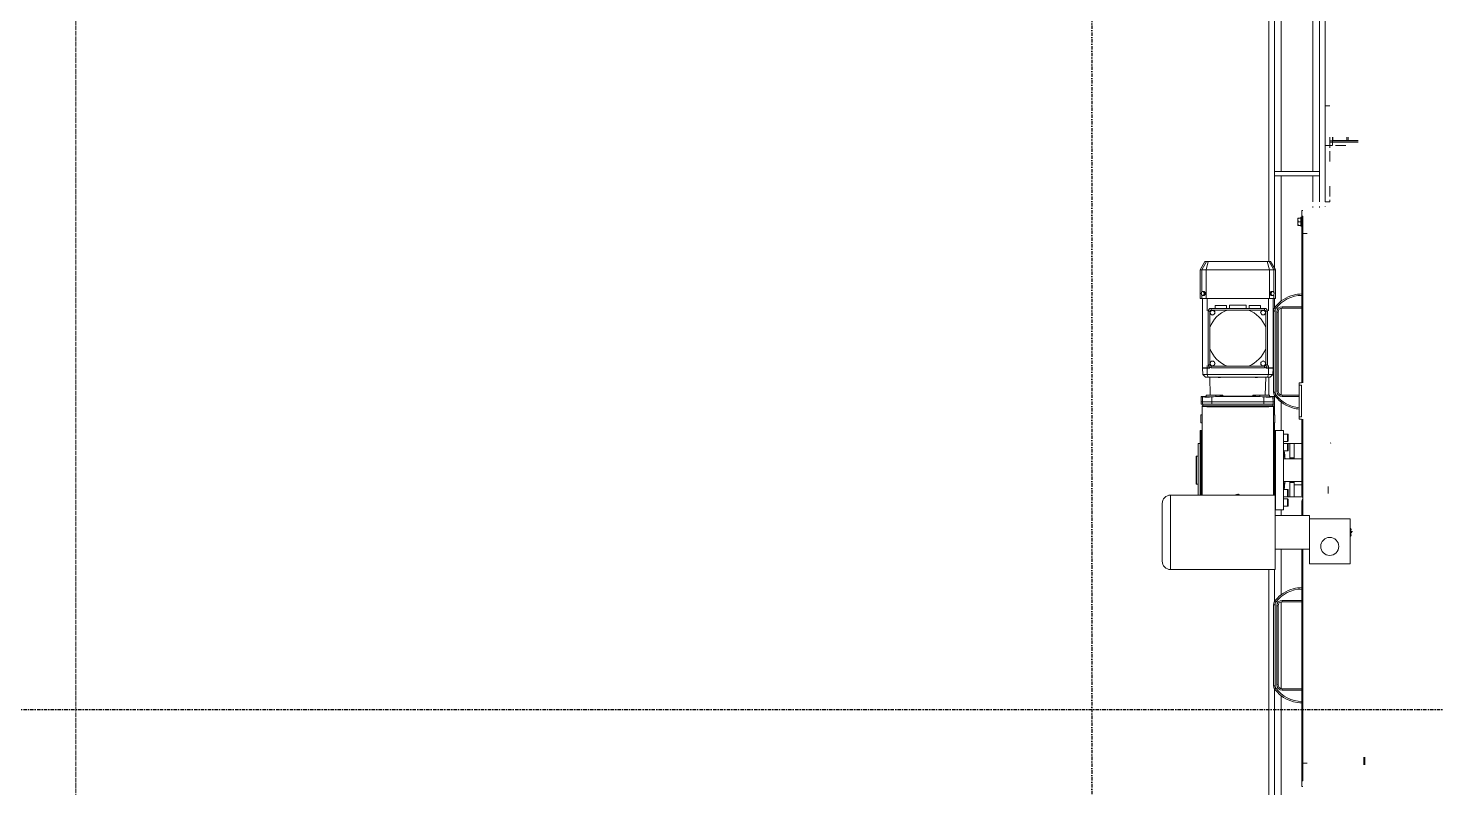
# Model space of a CAD drawing. Header units: millimetres. Extents: x 2179 to 48742, y 3478 to 161002.
# Drawn here: x 20185 to 22679, y 131659 to 133005 of the extents above; entities that cross this region are included whole.
import ezdxf

# ---------------------------------------------------------------- set-up
doc = ezdxf.new("R2010")
doc.units = ezdxf.units.MM
doc.linetypes.add('1_Čerchovaná 6_0mm', pattern=[12, 6, -3, 0, -3])
doc.linetypes.add('IMPORT-DASHED _2_', pattern=[9.652, 8.128, -1.524])
doc.layers.add('0-1', color=7, linetype='Continuous', lineweight=9)
for name, color, linetype, lineweight, true_color in [('2966-1_navrh dispozice stroju-HK_02_dwg-1', 7, 'Continuous', 9, 0x919191), ('man_ plochy-1', 7, 'IMPORT-DASHED _2_', 9, 0x919191), ('S-GRID-1', 9, '1_Čerchovaná 6_0mm', 25, 0x808080)]:
    doc.layers.add(name, color=color, linetype=linetype, lineweight=lineweight, true_color=true_color)

# ---------------------------------------------------------------- blocks, each defined once
blk = doc.blocks.new('2966-1_navrh dispozice stroju-HK_02_dwg_SE3006-903388-1NP _ stroje')
at = {"layer": '0-1'}
for p, q in [((5247.5, -1577.7), (5251.5, -1577.7)), ((5257.3, -1577.7), (5275.7, -1577.7)), ((5319.3, -1577.7), (5337.7, -1577.7)), ((5343.5, -1577.7), (5347.5, -1577.7))]:
    blk.add_line(p, q, dxfattribs=at)
blk = doc.blocks.new('2966-1_navrh dispozice stroju-HK_02_dwg_SE3007-903389-1NP _ stroje')
at = {"layer": '0-1'}
blk.add_line((5355.5, -1585.7), (5356.1, -1585.7), dxfattribs=at)
blk = doc.blocks.new('2966-1_navrh dispozice stroju-HK_02_dwg_SE3005-903390-1NP _ stroje')
at = {"layer": '0-1'}
for p, q in [((5232.5, -1577.7), (5239.5, -1577.7)), ((5247.5, -1577.7), (5247.5, -1585.7))]:
    blk.add_line(p, q, dxfattribs=at)
at = {"layer": '0-1', "flags": 128}
blk.add_lwpolyline([(5177.5, -1577.7), (5177.5, -1585.7), (5247.5, -1585.7), (5347.5, -1585.7), (5347.5, -1577.7)], dxfattribs=at)
for name in ['2966-1_navrh dispozice stroju-HK_02_dwg_SE3006-903388-1NP _ stroje', '2966-1_navrh dispozice stroju-HK_02_dwg_SE3007-903389-1NP _ stroje']:
    blk.add_blockref(name, (0, 0))
blk = doc.blocks.new('2966-1_navrh dispozice stroju-HK_02_dwg_SE2963-903422-1NP _ stroje')
at = {"layer": '0-1', "flags": 128}
blk.add_lwpolyline([(5293.5, -1675.7), (5301.5, -1675.7), (5301.5, -1595.7), (5293.5, -1595.7)], close=True, dxfattribs=at)
blk = doc.blocks.new('2966-1_navrh dispozice stroju-HK_02_dwg_SE2955-903425-1NP _ stroje')
at = {"layer": '0-1'}
blk.add_line((5177.5, -1585.7), (4902, -1585.7), dxfattribs=at)
blk = doc.blocks.new('2966-1_navrh dispozice stroju-HK_02_dwg_SE2956-903426-1NP _ stroje')
at = {"layer": '0-1'}
for p, q in [((5347.5, -1595.7), (4897.5, -1595.7)), ((5357.5, -1595.7), (5355.5, -1595.7))]:
    blk.add_line(p, q, dxfattribs=at)
blk = doc.blocks.new('2966-1_navrh dispozice stroju-HK_02_dwg_SE2957-903427-1NP _ stroje')
at = {"layer": '0-1'}
for p, q in [((5293.5, -1607.7), (4897.5, -1607.7)), ((5347.5, -1607.7), (5301.5, -1607.7)), ((5357.5, -1607.7), (5355.5, -1607.7))]:
    blk.add_line(p, q, dxfattribs=at)
blk = doc.blocks.new('2966-1_navrh dispozice stroju-HK_02_dwg_SE2958-903428-1NP _ stroje')
at = {"layer": '0-1'}
for p, q in [((5293.5, -1663.7), (4335.5, -1663.7)), ((5523, -1663.7), (5301.5, -1663.7)), ((5689.3, -1663.7), (5535.7, -1663.7)), ((5752.5, -1663.7), (5702.1, -1663.7)), ((5902.5, -1663.7), (5892.6, -1663.7)), ((6043, -1663.7), (5962.5, -1663.7)), ((6209.3, -1663.7), (6055.7, -1663.7)), ((6443.5, -1663.7), (6222.1, -1663.7))]:
    blk.add_line(p, q, dxfattribs=at)
blk = doc.blocks.new('2966-1_navrh dispozice stroju-HK_02_dwg_SE2959-903429-1NP _ stroje')
at = {"layer": '0-1'}
for p, q in [((5464.7, -1675.7), (4201.5, -1675.7)), ((5535.4, -1675.7), (5518.6, -1675.7)), ((5701.5, -1675.7), (5689.6, -1675.7)), ((5724.5, -1675.7), (5705.5, -1675.7)), ((5752.5, -1675.7), (5738.5, -1675.7)), ((6055.4, -1675.7), (5998.5, -1675.7)), ((7611.5, -1675.7), (6209.6, -1675.7))]:
    blk.add_line(p, q, dxfattribs=at)
blk = doc.blocks.new('2966-1_navrh dispozice stroju-HK_02_dwg_SE2960-903430-1NP _ stroje')
at = {"layer": '0-1'}
for p, q in [((5453, -1685.7), (4201.5, -1685.7)), ((5689.5, -1685.7), (5657.7, -1685.7)), ((7611.5, -1685.7), (5998.5, -1685.7))]:
    blk.add_line(p, q, dxfattribs=at)
blk = doc.blocks.new('2966-1_navrh dispozice stroju-HK_02_dwg_SE2954-903431-1NP _ stroje')
for name in ['2966-1_navrh dispozice stroju-HK_02_dwg_SE2955-903425-1NP _ stroje', '2966-1_navrh dispozice stroju-HK_02_dwg_SE2956-903426-1NP _ stroje', '2966-1_navrh dispozice stroju-HK_02_dwg_SE2957-903427-1NP _ stroje', '2966-1_navrh dispozice stroju-HK_02_dwg_SE2958-903428-1NP _ stroje', '2966-1_navrh dispozice stroju-HK_02_dwg_SE2959-903429-1NP _ stroje', '2966-1_navrh dispozice stroju-HK_02_dwg_SE2960-903430-1NP _ stroje']:
    blk.add_blockref(name, (0, 0))
blk = doc.blocks.new('2966-1_navrh dispozice stroju-HK_02_dwg_SE1629-904000-1NP _ stroje')
at = {"layer": '0-1'}
blk.add_line((5247.5, -1567.9), (5247.5, -1549.5), dxfattribs=at)
at = {"layer": '0-1', "flags": 128}
for points in [[(5247.5, -1572.7), (5241.5, -1572.7), (5241.5, -1527.7)], [(5247.5, -1573.7), (5247.5, -1577.7), (5241.5, -1577.7), (5241.5, -1572.7)]]:
    blk.add_lwpolyline(points, dxfattribs=at)
blk = doc.blocks.new('2966-1_navrh dispozice stroju-HK_02_dwg_SE1350-904072-1NP _ stroje')
at = {"layer": '0-1'}
for p, q in [((5532.9, -1673.9), (5532.9, -1673.9)), ((5536.2, -1673.3), (5534.7, -1675.3)), ((5688.8, -1673.3), (5690.3, -1675.3)), ((5692.1, -1673.9), (5692.1, -1673.8))]:
    blk.add_line(p, q, dxfattribs=at)
at = {"layer": '0-1', "flags": 128}
for points in [[(5535.5, -1627.2), (5535.5, -1662.2), (5533, -1662.2), (5533, -1627.2)], [(5692, -1631.7), (5692, -1662.2), (5689.5, -1662.2), (5689.5, -1631.7)]]:
    blk.add_lwpolyline(points, dxfattribs=at)
for points in [[(5542.5, -1671.7), (5542.5, -1669.2), (5682.5, -1669.2), (5682.5, -1671.7)], [(5684.3, -1677.2), (5540.7, -1677.2), (5540.7, -1674.7), (5684.3, -1674.7)]]:
    blk.add_lwpolyline(points, close=True, dxfattribs=at)
at = {"layer": '0-1'}
for centre, radius, start, end in [((5570.2, -1627.2), 59.7, 180, 194.6752), ((5570.2, -1627.2), 59.7, 194.6752, 231.3307), ((5570.2, -1627.2), 57.2, 180, 233.5385), ((5654.8, -1627.2), 57.2, 306.4615, 355.4906), ((5654.8, -1627.2), 59.7, 308.7367, 345.3248), ((5654.8, -1627.2), 59.7, 345.3248, 355.6797), ((5542.5, -1662.2), 9.5, 180, 270), ((5542.5, -1662.2), 7, 180, 270), ((5682.5, -1662.2), 9.5, 270, 0), ((5682.5, -1662.2), 7, 270, 360), ((5570.2, -1627.2), 59.7, 231.3649, 233.5385), ((5540.7, -1667.2), 10, 233.5385, 270), ((5540.7, -1667.2), 7.5, 233.5385, 270), ((5684.3, -1667.2), 7.5, 270, 306.4615), ((5684.3, -1667.2), 10, 270, 306.4615), ((5654.8, -1627.2), 59.7, 306.4615, 308.6351)]:
    blk.add_arc(centre, radius, start, end, dxfattribs=at)
blk = doc.blocks.new('2966-1_navrh dispozice stroju-HK_02_dwg_SE1349-904073-1NP _ stroje')
at = {"layer": '0-1'}
for p, q in [((5667.9, -1627.2), (5372.5, -1627.2)), ((5867.6, -1627.2), (5731.9, -1627.2))]:
    blk.add_line(p, q, dxfattribs=at)
blk = doc.blocks.new('2966-1_navrh dispozice stroju-HK_02_dwg_SE1348-904074-1NP _ stroje')
at = {"layer": '0-1', "flags": 128}
blk.add_lwpolyline([(5403.5, -1625.7), (5372.5, -1625.7), (5372.5, -1627.2), (5362.5, -1627.2), (5362.5, -1625.7)], dxfattribs=at)
at = {"layer": '0-1'}
blk.add_arc((5867.6, -1622.4), 4.86, 270, 316.2623, dxfattribs=at)
blk.add_blockref('2966-1_navrh dispozice stroju-HK_02_dwg_SE1349-904073-1NP _ stroje', (0, 0))
blk = doc.blocks.new('2966-1_navrh dispozice stroju-HK_02_dwg_SE1321-904079-1NP _ stroje')
at = {"layer": '0-1', "flags": 128}
blk.add_lwpolyline([(5774.3, -1576.7), (5774.4, -1576.7), (5774.2, -1575.8)], dxfattribs=at)
blk = doc.blocks.new('2966-1_navrh dispozice stroju-HK_02_dwg_SE1320-904080-1NP _ stroje')
at = {"layer": '0-1', "flags": 128}
blk.add_lwpolyline([(5774.3, -1576.7), (5774.4, -1576.7), (5774.2, -1575.8)], dxfattribs=at)
blk = doc.blocks.new('2966-1_navrh dispozice stroju-HK_02_dwg_SE1319-904081-1NP _ stroje')
at = {"layer": '0-1'}
for p, q in [((5927.5, -1539), (5927.5, -1540.7)), ((5937.5, -1540.7), (5937.5, -1539)), ((5962.5, -1674.7), (5962.5, -1613.7)), ((5881.5, -1874.7), (5983.5, -1874.7))]:
    blk.add_line(p, q, dxfattribs=at)
at = {"layer": '0-1', "flags": 128}
for points in [[(5908.5, -1541.7), (5988.5, -1541.7), (5988.5, -1613.7), (5908.5, -1613.7)], [(5998.5, -1674.7), (5866.5, -1674.7), (5866.5, -1859.7), (5998.5, -1859.7)]]:
    blk.add_lwpolyline(points, close=True, dxfattribs=at)
for points in [[(5925.5, -1541.7), (5925.5, -1540.7), (5939.5, -1540.7), (5939.5, -1541.7)], [(5908.5, -1613.7), (5902.5, -1613.7), (5902.5, -1674.7)]]:
    blk.add_lwpolyline(points, dxfattribs=at)
at = {"layer": '0-1'}
blk.add_circle((5957.5, -1577.7), 16, dxfattribs=at)
for centre, radius, start, end in [((5932.5, -1537.7), 1.5, 180, 302.4101), ((5881.5, -1859.7), 15, 180, 270), ((5983.5, -1859.7), 15, 270, 0)]:
    blk.add_arc(centre, radius, start, end, dxfattribs=at)
blk = doc.blocks.new('2966-1_navrh dispozice stroju-HK_02_dwg_SE1318-904082-1NP _ stroje')
at = {"layer": '0-1'}
blk.add_line((5848.5, -1640.7), (5848.5, -1627.2), dxfattribs=at)
blk = doc.blocks.new('2966-1_navrh dispozice stroju-HK_02_dwg_SE1316-904083-1NP _ stroje')
at = {"layer": '0-1'}
for p, q in [((5800.5, -1648.7), (5802.5, -1648.7)), ((5842.5, -1648.7), (5844.5, -1648.7))]:
    blk.add_line(p, q, dxfattribs=at)
blk = doc.blocks.new('2966-1_navrh dispozice stroju-HK_02_dwg_SE1317-904084-1NP _ stroje')
at = {"layer": '0-1'}
for p, q in [((5800.5, -1640.7), (5802.5, -1640.7)), ((5842.5, -1640.7), (5844.5, -1640.7))]:
    blk.add_line(p, q, dxfattribs=at)
blk = doc.blocks.new('2966-1_navrh dispozice stroju-HK_02_dwg_SE1315-904085-1NP _ stroje')
at = {"layer": '0-1', "flags": 128}
for points in [[(5775.5, -1640.7), (5800.5, -1640.7), (5800.5, -1648.7), (5775.5, -1648.7)], [(5844.5, -1648.7), (5844.5, -1640.7), (5869.5, -1640.7), (5869.5, -1648.7)]]:
    blk.add_lwpolyline(points, close=True, dxfattribs=at)
for name in ['2966-1_navrh dispozice stroju-HK_02_dwg_SE1317-904084-1NP _ stroje', '2966-1_navrh dispozice stroju-HK_02_dwg_SE1316-904083-1NP _ stroje']:
    blk.add_blockref(name, (0, 0))
blk = doc.blocks.new('2966-1_navrh dispozice stroju-HK_02_dwg_SE1313-904086-1NP _ stroje')
at = {"layer": '0-1'}
for p, q in [((5775.5, -1627.2), (5775.5, -1640.7)), ((5775.5, -1648.7), (5775.5, -1652.1))]:
    blk.add_line(p, q, dxfattribs=at)
blk = doc.blocks.new('2966-1_navrh dispozice stroju-HK_02_dwg_SE1314-904087-1NP _ stroje')
at = {"layer": '0-1'}
for p, q in [((5869.5, -1626.9), (5869.5, -1640.7)), ((5869.5, -1648.7), (5869.5, -1652.1))]:
    blk.add_line(p, q, dxfattribs=at)
blk = doc.blocks.new('2966-1_navrh dispozice stroju-HK_02_dwg_SE1312-904088-1NP _ stroje')
for name in ['2966-1_navrh dispozice stroju-HK_02_dwg_SE1313-904086-1NP _ stroje', '2966-1_navrh dispozice stroju-HK_02_dwg_SE1314-904087-1NP _ stroje']:
    blk.add_blockref(name, (0, 0))
blk = doc.blocks.new('2966-1_navrh dispozice stroju-HK_02_dwg_SE1311-904089-1NP _ stroje')
at = {"layer": '0-1'}
for p, q in [((5376, -1628.8), (5376, -1629.2)), ((5389, -1629.2), (5389, -1628.8))]:
    blk.add_line(p, q, dxfattribs=at)
at = {"layer": '0-1', "flags": 128}
for points in [[(5376, -1633.6), (5376, -1629.2), (5379.3, -1629.2), (5382.5, -1629.2), (5385.8, -1629.2), (5389, -1629.2), (5389, -1633.6), (5389, -1634.1), (5385.8, -1634.1), (5382.5, -1633.6), (5382.5, -1629.2)], [(5379.3, -1634.1), (5376, -1633.6), (5376, -1634.1), (5379.3, -1634.1), (5385.8, -1634.1)]]:
    blk.add_lwpolyline(points, dxfattribs=at)
at = {"layer": '0-1'}
for centre in [(5379.1, -1624.1), (5385.6, -1624.1)]:
    blk.add_arc(centre, 10, 270.6528, 289.6034, dxfattribs=at)
blk = doc.blocks.new('2966-1_navrh dispozice stroju-HK_02_dwg_SE1310-904090-1NP _ stroje')
at = {"layer": '0-1'}
for p, q in [((6052.8, -1673.8), (6052.9, -1673.9)), ((6056.2, -1673.3), (6054.7, -1675.3)), ((6208.8, -1673.3), (6210.3, -1675.3)), ((6212.1, -1673.9), (6212.1, -1673.9))]:
    blk.add_line(p, q, dxfattribs=at)
at = {"layer": '0-1', "flags": 128}
for points in [[(6055.5, -1627.2), (6055.5, -1662.2), (6053, -1662.2), (6053, -1627.2)], [(6212, -1627.2), (6212, -1662.2), (6209.5, -1662.2), (6209.5, -1627.2)]]:
    blk.add_lwpolyline(points, dxfattribs=at)
for points in [[(6062.5, -1669.2), (6202.5, -1669.2), (6202.5, -1671.7), (6062.5, -1671.7)], [(6204.3, -1677.2), (6060.7, -1677.2), (6060.7, -1674.7), (6204.3, -1674.7)]]:
    blk.add_lwpolyline(points, close=True, dxfattribs=at)
at = {"layer": '0-1'}
for centre, radius, start, end in [((6090.2, -1627.2), 59.7, 180, 194.6752), ((6090.2, -1627.2), 59.7, 194.7144, 231.2511), ((6090.2, -1627.2), 57.2, 180, 233.5385), ((6174.8, -1627.2), 57.2, 306.4615, 0), ((6174.8, -1627.2), 59.7, 308.652, 345.3248), ((6174.8, -1627.2), 59.7, 345.3248, 0), ((6062.5, -1662.2), 9.5, 180, 270), ((6062.5, -1662.2), 7, 180, 270), ((6202.5, -1662.2), 9.5, 270, 0), ((6202.5, -1662.2), 7, 270, 0), ((6090.2, -1627.2), 59.7, 231.3649, 233.5385), ((6060.7, -1667.2), 10, 233.5385, 270), ((6060.7, -1667.2), 7.5, 233.5385, 270), ((6204.3, -1667.2), 7.5, 270, 306.4615), ((6204.3, -1667.2), 10, 270, 306.4615), ((6174.8, -1627.2), 59.7, 306.4615, 308.6351)]:
    blk.add_arc(centre, radius, start, end, dxfattribs=at)
blk = doc.blocks.new('2966-1_navrh dispozice stroju-HK_02_dwg_SE1309-904091-1NP _ stroje')
at = {"layer": '0-1'}
for p, q in [((5902.5, -1627.2), (5882.5, -1627.2)), ((6372.5, -1627.2), (5962.5, -1627.2))]:
    blk.add_line(p, q, dxfattribs=at)
blk = doc.blocks.new('2966-1_navrh dispozice stroju-HK_02_dwg_SE1308-904092-1NP _ stroje')
at = {"layer": '0-1'}
blk.add_line((5877.4, -1627.2), (5880.5, -1627.2), dxfattribs=at)
at = {"layer": '0-1', "flags": 128}
for points in [[(5882.5, -1625.7), (5882.5, -1627.2), (5880.5, -1627.2), (5880.5, -1625.7)], [(6382.5, -1625.7), (6382.5, -1627.2), (6372.5, -1627.2), (6372.5, -1625.7), (6341.5, -1625.7)]]:
    blk.add_lwpolyline(points, dxfattribs=at)
at = {"layer": '0-1'}
blk.add_arc((5877.4, -1622.4), 4.86, 223.7377, 270, dxfattribs=at)
blk.add_blockref('2966-1_navrh dispozice stroju-HK_02_dwg_SE1309-904091-1NP _ stroje', (0, 0))
blk = doc.blocks.new('2966-1_navrh dispozice stroju-HK_02_dwg_SE1278-904106-1NP _ stroje')
at = {"layer": '0-1'}
for p, q in [((5802.5, -1627.2), (5802.5, -1659.7)), ((5842.5, -1659.7), (5842.5, -1627.2))]:
    blk.add_line(p, q, dxfattribs=at)
blk = doc.blocks.new('2966-1_navrh dispozice stroju-HK_02_dwg_SE1276-904107-1NP _ stroje')
at = {"layer": '0-1'}
for p, q in [((6330.5, -37.7), (6344.5, -37.7)), ((6330.8, -39.7), (6344.2, -39.7)), ((6330.5, -1517.7), (6344.5, -1517.7)), ((6330.8, -1515.7), (6344.2, -1515.7))]:
    blk.add_line(p, q, dxfattribs=at)
blk = doc.blocks.new('2966-1_navrh dispozice stroju-HK_02_dwg_SE1272-904111-1NP _ stroje')
at = {"layer": '0-1'}
blk.add_line((5759.3, -1651.7), (5770.7, -1651.7), dxfattribs=at)
at = {"layer": '0-1', "flags": 128}
blk.add_lwpolyline([(5758.5, -1659.7), (5758.5, -1652.5), (5771.5, -1652.5), (5771.5, -1659.7)], dxfattribs=at)
at = {"layer": '0-1'}
for centre, start, end in [((5759.3, -1652.5), 90, 180), ((5770.7, -1652.5), 0, 90)]:
    blk.add_arc(centre, 0.8, start, end, dxfattribs=at)
blk = doc.blocks.new('2966-1_navrh dispozice stroju-HK_02_dwg_SE1271-904112-1NP _ stroje')
at = {"layer": '0-1'}
blk.add_line((5874.3, -1651.7), (5885.7, -1651.7), dxfattribs=at)
at = {"layer": '0-1', "flags": 128}
blk.add_lwpolyline([(5873.5, -1659.7), (5873.5, -1652.5), (5886.5, -1652.5), (5886.5, -1659.7)], dxfattribs=at)
at = {"layer": '0-1'}
for centre, start, end in [((5874.3, -1652.5), 90, 180), ((5885.7, -1652.5), 0, 90)]:
    blk.add_arc(centre, 0.8, start, end, dxfattribs=at)
blk = doc.blocks.new('2966-1_navrh dispozice stroju-HK_02_dwg_SE1270-904113-1NP _ stroje')
at = {"layer": '0-1'}
for p, q in [((5705.5, -1802.7), (5705.5, -1678.7)), ((5892.5, -1674.7), (5892.5, -1673.7)), ((5701.5, -1787), (5701.5, -1803.2))]:
    blk.add_line(p, q, dxfattribs=at)
at = {"layer": '0-1', "flags": 128}
for points in [[(5705.5, -1678.3), (5705.5, -1675.7), (5701.5, -1675.7), (5701.5, -1678.3)], [(5701.5, -1694.5), (5701.5, -1678.3), (5705.5, -1678.3), (5705.5, -1678.7), (5708.5, -1678.7), (5708.5, -1802.7), (5708.5, -1803.7), (5710, -1803.7), (5866.1, -1803.7)], [(5705.5, -1787), (5701.5, -1787), (5701.5, -1694.5), (5705.5, -1694.5)], [(5708.5, -1678.7), (5708.5, -1677.7), (5710, -1677.7), (5866.2, -1677.7)], [(5724.5, -1677.7), (5724.5, -1675.2), (5738.5, -1675.2), (5738.5, -1677.7)], [(5779.2, -1673.7), (5779.2, -1675.7), (5752.5, -1675.7), (5752.5, -1673.7)], [(5779.2, -1675.7), (5865.8, -1675.7), (5865.8, -1673.7)], [(5708.5, -1802.7), (5705.5, -1802.7), (5705.5, -1803.2), (5705.5, -1805.7), (5701.5, -1805.7), (5701.5, -1803.2), (5705.5, -1803.2)], [(5724.5, -1803.7), (5724.5, -1806.2), (5738.5, -1806.2), (5738.5, -1803.7)], [(5779.2, -1805.7), (5779.2, -1807.7), (5752.5, -1807.7), (5752.5, -1805.7), (5779.2, -1805.7), (5865.8, -1805.7), (5865.8, -1807.7), (5779.2, -1807.7)], [(5775, -1807.7), (5775, -1810.7), (5866.5, -1810.7)]]:
    blk.add_lwpolyline(points, dxfattribs=at)
at = {"layer": '0-1'}
for centre, radius, start, end in [((2368.6, -1740.7), 3342, 358.9199, 1.0801), ((5749.5, -1675.7), 3, 318.1897, 360), ((5872.5, -1740.7), 7.5, 162.6228, 180), ((5872.5, -1740.7), 7.5, 180, 214.7608), ((5872.5, -1740.7), 7, 148.9973, 211.0027), ((5749.5, -1805.7), 3, 360, 41.8103)]:
    blk.add_arc(centre, radius, start, end, dxfattribs=at)
blk.add_open_spline([(5779.2, -1805.7), (5779.2, -1805.4), (5779.2, -1804.7), (5779, -1804), (5778.9, -1803.6)], degree=3, knots=[0, 0, 0, 0, 0.500021, 1, 1, 1, 1], dxfattribs=at)
blk = doc.blocks.new('2966-1_navrh dispozice stroju-HK_02_dwg_SE1269-904114-1NP _ stroje')
at = {"layer": '0-1'}
blk.add_line((5857.5, -1651.7), (5868.9, -1651.7), dxfattribs=at)
at = {"layer": '0-1', "flags": 128}
blk.add_lwpolyline([(5856.7, -1659.7), (5856.7, -1652.5), (5869.7, -1652.5), (5869.7, -1659.7)], dxfattribs=at)
at = {"layer": '0-1'}
for centre, start, end in [((5857.5, -1652.5), 90, 180), ((5868.9, -1652.5), 0, 90)]:
    blk.add_arc(centre, 0.8, start, end, dxfattribs=at)
blk = doc.blocks.new('2966-1_navrh dispozice stroju-HK_02_dwg_SE1268-904115-1NP _ stroje')
at = {"layer": '0-1'}
blk.add_line((5776.1, -1651.7), (5787.5, -1651.7), dxfattribs=at)
at = {"layer": '0-1', "flags": 128}
blk.add_lwpolyline([(5775.3, -1659.7), (5775.3, -1652.5), (5788.3, -1652.5), (5788.3, -1659.7)], dxfattribs=at)
at = {"layer": '0-1'}
for centre, start, end in [((5776.1, -1652.5), 90, 180), ((5787.5, -1652.5), 360, 90)]:
    blk.add_arc(centre, 0.8, start, end, dxfattribs=at)
blk = doc.blocks.new('2966-1_navrh dispozice stroju-HK_02_dwg_SE1265-904116-1NP _ stroje')
at = {"layer": '0-1'}
for p, q in [((5641.9, -1795.2), (5641.9, -1796.1)), ((5641.9, -1802.4), (5641.9, -1803.2))]:
    blk.add_line(p, q, dxfattribs=at)
blk = doc.blocks.new('2966-1_navrh dispozice stroju-HK_02_dwg_SE1266-904117-1NP _ stroje')
at = {"layer": '0-1'}
for p, q in [((5641.9, -1686.3), (5641.9, -1687.5)), ((5641.9, -1794), (5641.9, -1795.2))]:
    blk.add_line(p, q, dxfattribs=at)
blk = doc.blocks.new('2966-1_navrh dispozice stroju-HK_02_dwg_SE1267-904118-1NP _ stroje')
at = {"layer": '0-1'}
for p, q in [((5641.9, -1678.3), (5641.9, -1679.1)), ((5641.9, -1685.4), (5641.9, -1686.3))]:
    blk.add_line(p, q, dxfattribs=at)
blk = doc.blocks.new('2966-1_navrh dispozice stroju-HK_02_dwg_SE1264-904119-1NP _ stroje')
at = {"layer": '0-1'}
for p, q in [((5641.9, -1678.3), (5653, -1678.8)), ((5641.9, -1686.3), (5653, -1686.5)), ((5658.2, -1705.7), (5657.7, -1686)), ((5689.5, -1692), (5657.8, -1691.2)), ((5701.5, -1675.8), (5692.2, -1676)), ((5657.7, -1795.5), (5657.6, -1793.2)), ((5657.8, -1790.3), (5689.5, -1789.5)), ((5653, -1802.7), (5641.9, -1803.2)), ((5701.5, -1803.2), (5692.8, -1803))]:
    blk.add_line(p, q, dxfattribs=at)
at = {"layer": '0-1', "flags": 128}
for points in [[(5657.6, -1688.2), (5657.7, -1686), (5657.6, -1683.5), (5653, -1678.8), (5653.2, -1686.3)], [(5653, -1795), (5653, -1686.5), (5653.2, -1686.3), (5657.6, -1688.2), (5657.6, -1793.2), (5653.2, -1795.2)], [(5692.3, -1701.9), (5689.5, -1701.9), (5689.5, -1684.8), (5692.6, -1684.7)], [(5701.5, -1678.3), (5692.8, -1678.5), (5692.2, -1676), (5691.7, -1684.7)], [(5701.5, -1694.5), (5692.8, -1694.5), (5692.1, -1740.7), (5692.8, -1787), (5701.5, -1787)], [(5689.5, -1779.6), (5689.5, -1767.4), (5691.4, -1767.3), (5691.4, -1714.2), (5689.5, -1714.1), (5689.5, -1701.9)], [(5641.9, -1795.2), (5653, -1795), (5653.2, -1795.2), (5653, -1802.7)], [(5653, -1802.7), (5657.6, -1798), (5657.7, -1795.5), (5658.2, -1775.8)], [(5692.6, -1796.8), (5689.5, -1796.7), (5689.5, -1779.6), (5692.3, -1779.6)], [(5691.7, -1796.8), (5692.2, -1805.4), (5701.5, -1805.7)]]:
    blk.add_lwpolyline(points, dxfattribs=at)
at = {"layer": '0-1'}
for centre, radius, start, end in [((5534.5, -1690.1), 158.2, 355.7123, 1.9477), ((5515, -1686.2), 178, 357.3275, 2.4763), ((5542.2, -1791.3), 150.5, 357.8922, 4.4478), ((5521.1, -1795.3), 171.9, 357.432, 2.7643), ((5626.8, -1787.8), 67.7, 344.8582, 347.052)]:
    blk.add_arc(centre, radius, start, end, dxfattribs=at)
for points, degree, knots in [([(5658.2, -1705.7), (5657.9, -1717.4), (5657.7, -1740.7), (5657.9, -1764.1), (5658.2, -1775.8)], 3, [0, 0, 0, 0, 0.5, 1, 1, 1, 1]), ([(5692.3, -1701.9), (5692.1, -1704.2), (5691.8, -1708), (5691.5, -1711.9), (5691.4, -1714.2)], 2, [0, 0, 0, 0.375, 0.625, 1, 1, 1]), ([(5691.4, -1767.3), (5691.5, -1769.6), (5691.8, -1773.4), (5692.1, -1777.3), (5692.3, -1779.6)], 2, [0, 0, 0, 0.375, 0.625, 1, 1, 1])]:
    blk.add_open_spline(points, degree=degree, knots=knots, dxfattribs=at)
for name in ['2966-1_navrh dispozice stroju-HK_02_dwg_SE1267-904118-1NP _ stroje', '2966-1_navrh dispozice stroju-HK_02_dwg_SE1266-904117-1NP _ stroje', '2966-1_navrh dispozice stroju-HK_02_dwg_SE1265-904116-1NP _ stroje']:
    blk.add_blockref(name, (0, 0))
blk = doc.blocks.new('2966-1_navrh dispozice stroju-HK_02_dwg_SE1262-904120-1NP _ stroje')
at = {"layer": '0-1'}
for p, q in [((5641.9, -1691.2), (5641.9, -1687.5)), ((5641.9, -1794), (5641.9, -1790.2))]:
    blk.add_line(p, q, dxfattribs=at)
blk = doc.blocks.new('2966-1_navrh dispozice stroju-HK_02_dwg_SE1263-904121-1NP _ stroje')
at = {"layer": '0-1'}
for p, q in [((5641.5, -1687.5), (5641.5, -1691.1)), ((5641.5, -1790.4), (5641.5, -1794))]:
    blk.add_line(p, q, dxfattribs=at)
blk = doc.blocks.new('2966-1_navrh dispozice stroju-HK_02_dwg_SE1261-904122-1NP _ stroje')
at = {"layer": '0-1', "flags": 128}
for points in [[(5641.9, -1679.1), (5641.9, -1678.2), (5641.5, -1678.2), (5641.5, -1679.1)], [(5641.9, -1685.4), (5641.9, -1679.1), (5641.5, -1679.1), (5641.5, -1685.4)], [(5641.9, -1796.1), (5641.9, -1794), (5641.5, -1794), (5641.5, -1796.1)], [(5641.9, -1802.4), (5641.9, -1796.1), (5641.5, -1796.1), (5641.5, -1802.4)]]:
    blk.add_lwpolyline(points, dxfattribs=at)
for points in [[(5641.5, -1687.5), (5641.9, -1687.5), (5641.9, -1685.4), (5641.5, -1685.4)], [(5641.9, -1803.2), (5641.9, -1802.4), (5641.5, -1802.4), (5641.5, -1803.2)]]:
    blk.add_lwpolyline(points, close=True, dxfattribs=at)
for name in ['2966-1_navrh dispozice stroju-HK_02_dwg_SE1263-904121-1NP _ stroje', '2966-1_navrh dispozice stroju-HK_02_dwg_SE1262-904120-1NP _ stroje']:
    blk.add_blockref(name, (0, 0))
blk = doc.blocks.new('2966-1_navrh dispozice stroju-HK_02_dwg_SE1258-904123-1NP _ stroje')
at = {"layer": '0-1'}
for p, q in [((5540.1, -1686.2), (5518.6, -1686.2)), ((5641.5, -1686.2), (5636.9, -1686.2))]:
    blk.add_line(p, q, dxfattribs=at)
blk = doc.blocks.new('2966-1_navrh dispozice stroju-HK_02_dwg_SE1259-904124-1NP _ stroje')
at = {"layer": '0-1'}
for p, q in [((5540.1, -1795.2), (5518.6, -1795.2)), ((5641.5, -1795.2), (5636.9, -1795.2))]:
    blk.add_line(p, q, dxfattribs=at)
blk = doc.blocks.new('2966-1_navrh dispozice stroju-HK_02_dwg_SE1260-904125-1NP _ stroje')
at = {"layer": '0-1'}
for p, q in [((5641.5, -1686.2), (5641.5, -1691.1)), ((5641.5, -1790.4), (5641.5, -1795.2))]:
    blk.add_line(p, q, dxfattribs=at)
blk = doc.blocks.new('2966-1_navrh dispozice stroju-HK_02_dwg_SE1257-904126-1NP _ stroje')
at = {"layer": '0-1', "flags": 128}
for points in [[(5641.5, -1686.2), (5641.5, -1678.2), (5518.6, -1678.2)], [(5641.5, -1795.2), (5641.5, -1803.2), (5518.6, -1803.2)]]:
    blk.add_lwpolyline(points, dxfattribs=at)
for name in ['2966-1_navrh dispozice stroju-HK_02_dwg_SE1258-904123-1NP _ stroje', '2966-1_navrh dispozice stroju-HK_02_dwg_SE1260-904125-1NP _ stroje', '2966-1_navrh dispozice stroju-HK_02_dwg_SE1259-904124-1NP _ stroje']:
    blk.add_blockref(name, (0, 0))
blk = doc.blocks.new('2966-1_navrh dispozice stroju-HK_02_dwg_SE1256-904127-1NP _ stroje')
at = {"layer": '0-1'}
for p, q in [((5536, -1788.2), (5536, -1693.2)), ((5541, -1688.2), (5636, -1688.2)), ((5641, -1693.2), (5641, -1788.2)), ((5636, -1793.2), (5541, -1793.2))]:
    blk.add_line(p, q, dxfattribs=at)
at = {"layer": '0-1', "flags": 128}
for points in [[(5536, -1720.7), (5530.6, -1720.7), (5530.6, -1700.7), (5536, -1700.7)], [(5536, -1755.7), (5530.1, -1755.7), (5530.1, -1725.7), (5536, -1725.7)], [(5536, -1780.7), (5530.6, -1780.7), (5530.6, -1760.7), (5536, -1760.7)]]:
    blk.add_lwpolyline(points, dxfattribs=at)
at = {"layer": '0-1'}
for centre, start, end in [((5541, -1693.2), 89.9984, 180.0016), ((5636, -1693.2), 359.9984, 90.0016), ((5541, -1788.2), 179.9984, 270.0016), ((5636, -1788.2), 269.9984, 0.0016)]:
    blk.add_arc(centre, 5, start, end, dxfattribs=at)
blk = doc.blocks.new('2966-1_navrh dispozice stroju-HK_02_dwg_SE1252-904128-1NP _ stroje')
at = {"layer": '0-1'}
for p, q in [((5638.1, -1693.2), (5638.1, -1695.6)), ((5638.1, -1695.9), (5638.1, -1721.9))]:
    blk.add_line(p, q, dxfattribs=at)
blk = doc.blocks.new('2966-1_navrh dispozice stroju-HK_02_dwg_SE1253-904129-1NP _ stroje')
at = {"layer": '0-1'}
for p, q in [((5633.4, -1790.3), (5607.3, -1790.3)), ((5636, -1790.3), (5633.6, -1790.3))]:
    blk.add_line(p, q, dxfattribs=at)
blk = doc.blocks.new('2966-1_navrh dispozice stroju-HK_02_dwg_SE1254-904130-1NP _ stroje')
at = {"layer": '0-1'}
for p, q in [((5539, -1785.6), (5539, -1759.6)), ((5539, -1788.2), (5539, -1785.9))]:
    blk.add_line(p, q, dxfattribs=at)
blk = doc.blocks.new('2966-1_navrh dispozice stroju-HK_02_dwg_SE1255-904131-1NP _ stroje')
at = {"layer": '0-1'}
for p, q in [((5541, -1691.2), (5543.4, -1691.2)), ((5543.6, -1691.2), (5569.7, -1691.2))]:
    blk.add_line(p, q, dxfattribs=at)
blk = doc.blocks.new('2966-1_navrh dispozice stroju-HK_02_dwg_SE1251-904132-1NP _ stroje')
at = {"layer": '0-1', "flags": 128}
for points in [[(5539, -1759.6), (5539, -1721.9), (5539, -1693.2), (5536, -1693.2), (5536, -1788.2), (5539, -1788.2)], [(5569.7, -1691.2), (5607.3, -1691.2), (5636, -1691.2), (5636, -1688.2), (5541, -1688.2), (5541, -1691.2)], [(5638.1, -1721.9), (5638.1, -1759.6), (5638.1, -1788.2), (5641, -1788.2), (5641, -1693.2), (5638.1, -1693.2)], [(5607.3, -1790.3), (5569.7, -1790.3), (5541, -1790.3), (5541, -1793.2), (5636, -1793.2), (5636, -1790.3)]]:
    blk.add_lwpolyline(points, dxfattribs=at)
for points in [[(5543.5, -1691.1), (5547.5, -1693.4), (5547.5, -1695.7), (5547.5, -1698.1), (5543.5, -1700.4), (5539.5, -1698.1), (5539.5, -1695.7), (5539.5, -1693.4)], [(5638.1, -1695.7), (5635.8, -1699.7), (5633.5, -1699.7), (5631.2, -1699.7), (5628.9, -1695.7), (5631.2, -1691.7), (5633.5, -1691.7), (5635.8, -1691.7)], [(5538.9, -1785.7), (5541.2, -1781.7), (5543.5, -1781.7), (5545.8, -1781.7), (5548.1, -1785.7), (5545.8, -1789.7), (5543.5, -1789.7), (5541.2, -1789.7)], [(5633.5, -1790.4), (5629.5, -1788.1), (5629.5, -1785.7), (5629.5, -1783.4), (5633.5, -1781.1), (5637.5, -1783.4), (5637.5, -1785.7), (5637.5, -1788.1)]]:
    blk.add_lwpolyline(points, close=True, dxfattribs=at)
at = {"layer": '0-1'}
for centre, radius, start, end in [((5541, -1693.2), 5, 90, 180), ((5588.5, -1740.7), 53, 110.7871, 159.2129), ((5541, -1693.2), 2.05, 90, 180), ((5543.5, -1695.7), 4, 0, 180), ((5543.5, -1695.7), 4, 180, 0), ((5588.5, -1740.7), 53, 20.7871, 69.2129), ((5633.5, -1695.7), 4, 90, 270), ((5633.5, -1695.7), 4, 270, 90), ((5636, -1693.2), 5, 0, 90), ((5636, -1693.2), 2.05, 0, 90), ((5588.5, -1740.7), 53, 200.7871, 249.2129), ((5588.5, -1740.7), 53, 290.7871, 339.2129), ((5541, -1788.2), 5, 180, 270), ((5541, -1788.2), 2.05, 180, 270), ((5543.5, -1785.7), 4, 90, 270), ((5543.5, -1785.7), 4, 270, 90), ((5633.5, -1785.7), 4, 360, 180), ((5633.5, -1785.7), 4, 180, 360), ((5636, -1788.2), 2.05, 270, 360), ((5636, -1788.2), 5, 270, 360)]:
    blk.add_arc(centre, radius, start, end, dxfattribs=at)
for name in ['2966-1_navrh dispozice stroju-HK_02_dwg_SE1255-904131-1NP _ stroje', '2966-1_navrh dispozice stroju-HK_02_dwg_SE1252-904128-1NP _ stroje', '2966-1_navrh dispozice stroju-HK_02_dwg_SE1254-904130-1NP _ stroje', '2966-1_navrh dispozice stroju-HK_02_dwg_SE1253-904129-1NP _ stroje']:
    blk.add_blockref(name, (0, 0))
blk = doc.blocks.new('2966-1_navrh dispozice stroju-HK_02_dwg_SE1247-904133-1NP _ stroje')
at = {"layer": '0-1'}
for points, knots in [([(5509.3, -1798.5), (5508.9, -1798.5), (5507.9, -1798.7), (5507, -1799.2), (5506.7, -1799.6)], [0, 0, 0, 0, 0.500183, 1, 1, 1, 1]), ([(5512.5, -1799.6), (5512.2, -1799.2), (5511.3, -1798.7), (5510.3, -1798.5), (5509.9, -1798.5)], [0, 0, 0, 0, 0.499817, 1, 1, 1, 1])]:
    blk.add_open_spline(points, degree=3, knots=knots, dxfattribs=at)
blk = doc.blocks.new('2966-1_navrh dispozice stroju-HK_02_dwg_SE1248-904134-1NP _ stroje')
at = {"layer": '0-1'}
for points, knots in [([(5506.7, -1682.3), (5507, -1682.6), (5507.9, -1683.2), (5508.9, -1683.3), (5509.3, -1683.4)], [0, 0, 0, 0, 0.499817, 1, 1, 1, 1]), ([(5509.9, -1683.4), (5510.3, -1683.3), (5511.3, -1683.2), (5512.2, -1682.6), (5512.5, -1682.3)], [0, 0, 0, 0, 0.500183, 1, 1, 1, 1])]:
    blk.add_open_spline(points, degree=3, knots=knots, dxfattribs=at)
blk = doc.blocks.new('2966-1_navrh dispozice stroju-HK_02_dwg_SE1249-904135-1NP _ stroje')
at = {"layer": '0-1'}
for p, q in [((5507.4, -1677), (5468, -1677)), ((5518.6, -1677), (5511.8, -1677))]:
    blk.add_line(p, q, dxfattribs=at)
blk = doc.blocks.new('2966-1_navrh dispozice stroju-HK_02_dwg_SE1250-904136-1NP _ stroje')
at = {"layer": '0-1'}
for p, q in [((5506.7, -1804.5), (5468, -1804.5)), ((5518.6, -1804.5), (5512.5, -1804.5))]:
    blk.add_line(p, q, dxfattribs=at)
blk = doc.blocks.new('2966-1_navrh dispozice stroju-HK_02_dwg_SE1246-904137-1NP _ stroje')
at = {"layer": '0-1'}
for p, q in [((5468, -1804.5), (5468, -1807.7)), ((5509.6, -1798.4), (5509.6, -1799.9))]:
    blk.add_line(p, q, dxfattribs=at)
at = {"layer": '0-1', "flags": 128}
blk.add_lwpolyline([(5453, -1682.5), (5453, -1685.3), (5468, -1677), (5468, -1673.8)], close=True, dxfattribs=at)
for points in [[(5468, -1673.8), (5518.6, -1673.8), (5518.6, -1677), (5518.6, -1684.7), (5468, -1684.7), (5468, -1796.8), (5453, -1793.1), (5453, -1688.4)], [(5453, -1685.3), (5453, -1688.4), (5468, -1684.7), (5468, -1677)], [(5453, -1793.1), (5453, -1796.2), (5468, -1804.5), (5468, -1796.8), (5518.6, -1796.8), (5518.6, -1684.7)], [(5509.6, -1683.5), (5507.9, -1682.8), (5506.1, -1682), (5506.1, -1680.6), (5506.1, -1678.9), (5506.1, -1677.7)], [(5513.1, -1677.7), (5513.1, -1678.9), (5513.1, -1680.6), (5513.1, -1682), (5511.4, -1682.8), (5509.6, -1683.5), (5509.6, -1682)], [(5453, -1796.2), (5453, -1799), (5468, -1807.7), (5518.6, -1807.7), (5518.6, -1804.5), (5518.6, -1796.8)], [(5506.1, -1804.2), (5506.1, -1802.9), (5506.1, -1801.3), (5506.1, -1799.8), (5507.9, -1799.1), (5509.6, -1798.4), (5511.4, -1799.1), (5513.1, -1799.8), (5513.1, -1801.3), (5513.1, -1802.9), (5513.1, -1804.2)]]:
    blk.add_lwpolyline(points, dxfattribs=at)
at = {"layer": '0-1'}
for centre, radius, start, end in [((5512, -1686.6), 10.7, 112.8096, 123.4448), ((5504.7, -1688.7), 8.27, 67.9417, 80.5682), ((5511, -1684.4), 8.27, 99.4318, 112.0583), ((5503.7, -1690.9), 10.7, 56.5552, 67.1904), ((5508.2, -1684.4), 8.27, 67.9417, 80.5682), ((5515.5, -1690.9), 10.7, 112.8096, 123.4448), ((5507.2, -1686.6), 10.7, 56.5552, 67.1904), ((5514.5, -1688.7), 8.27, 99.4318, 112.0583), ((5507.9, -1801), 1.81, 150.0328, 196.9458), ((5504.7, -1793.1), 8.27, 279.4318, 292.0583), ((5512, -1795.2), 10.7, 236.5552, 247.1904), ((5503.7, -1790.9), 10.7, 292.8096, 303.4448), ((5511, -1797.4), 8.27, 247.9417, 260.5682), ((5515.5, -1790.9), 10.7, 236.5552, 247.1904), ((5508.2, -1797.4), 8.27, 279.4318, 292.0583), ((5514.5, -1793.1), 8.27, 247.9417, 260.5682), ((5507.2, -1795.2), 10.7, 292.8096, 303.4448), ((5511.3, -1801), 1.81, 343.1136, 29.9078)]:
    blk.add_arc(centre, radius, start, end, dxfattribs=at)
for points, knots in [([(5507.9, -1676.8), (5507.6, -1676.9), (5507.1, -1677.1), (5506.6, -1677.6), (5506.2, -1678.1), (5506.1, -1678.6), (5506.1, -1678.9)], [0, 0, 0, 0, 0.333545, 0.500261, 0.66691, 1, 1, 1, 1]), ([(5506.1, -1678.9), (5506.1, -1679.3), (5506.2, -1679.7), (5506.6, -1680.3), (5507.1, -1680.7), (5507.6, -1680.9), (5507.9, -1681.1)], [0, 0, 0, 0, 0.33309, 0.499739, 0.666455, 1, 1, 1, 1]), ([(5513.1, -1678.9), (5513.1, -1678.6), (5513, -1678.1), (5512.6, -1677.6), (5512.1, -1677.1), (5511.7, -1676.9), (5511.4, -1676.8)], [0, 0, 0, 0, 0.33309, 0.499739, 0.666455, 1, 1, 1, 1]), ([(5511.4, -1681.1), (5511.7, -1680.9), (5512.1, -1680.7), (5512.6, -1680.3), (5513, -1679.7), (5513.1, -1679.3), (5513.1, -1678.9)], [0, 0, 0, 0, 0.333545, 0.500261, 0.66691, 1, 1, 1, 1]), ([(5507.9, -1800.8), (5507.6, -1800.9), (5507.1, -1801.2), (5506.6, -1801.6), (5506.2, -1802.1), (5506.1, -1802.6), (5506.1, -1802.9)], [0, 0, 0, 0, 0.333545, 0.500261, 0.66691, 1, 1, 1, 1]), ([(5506.1, -1802.9), (5506.1, -1803.3), (5506.2, -1803.8), (5506.6, -1804.3), (5507.1, -1804.7), (5507.6, -1805), (5507.9, -1805.1)], [0, 0, 0, 0, 0.33309, 0.499739, 0.666455, 1, 1, 1, 1]), ([(5513.1, -1802.9), (5513.1, -1802.6), (5513, -1802.1), (5512.6, -1801.6), (5512.1, -1801.2), (5511.7, -1800.9), (5511.4, -1800.8)], [0, 0, 0, 0, 0.33309, 0.499739, 0.666455, 1, 1, 1, 1]), ([(5511.4, -1805.1), (5511.7, -1805), (5512.1, -1804.7), (5512.6, -1804.3), (5513, -1803.8), (5513.1, -1803.3), (5513.1, -1802.9)], [0, 0, 0, 0, 0.333545, 0.500261, 0.66691, 1, 1, 1, 1])]:
    blk.add_open_spline(points, degree=3, knots=knots, dxfattribs=at)
for points in [[(5511.4, -1676.8), (5510.8, -1676.6), (5509.6, -1676.3), (5508.4, -1676.6), (5507.9, -1676.8)], [(5507.9, -1681.1), (5508.4, -1681.3), (5509.6, -1681.5), (5510.8, -1681.3), (5511.4, -1681.1)], [(5511.4, -1800.8), (5510.8, -1800.6), (5509.6, -1800.4), (5508.4, -1800.6), (5507.9, -1800.8)], [(5507.9, -1805.1), (5508.4, -1805.3), (5509.6, -1805.5), (5510.8, -1805.3), (5511.4, -1805.1)]]:
    blk.add_open_spline(points, degree=3, dxfattribs=at)
for name in ['2966-1_navrh dispozice stroju-HK_02_dwg_SE1249-904135-1NP _ stroje', '2966-1_navrh dispozice stroju-HK_02_dwg_SE1248-904134-1NP _ stroje', '2966-1_navrh dispozice stroju-HK_02_dwg_SE1250-904136-1NP _ stroje', '2966-1_navrh dispozice stroju-HK_02_dwg_SE1247-904133-1NP _ stroje']:
    blk.add_blockref(name, (0, 0))
blk = doc.blocks.new('2966-1_navrh dispozice stroju-HK_02_dwg_SE1245-904138-1NP _ stroje')
at = {"layer": '0-1'}
blk.add_line((5856.7, -1659.5), (5842.5, -1657.5), dxfattribs=at)
at = {"layer": '0-1', "flags": 128}
blk.add_lwpolyline([(5752.5, -1673.7), (5892.6, -1673.7), (5892.6, -1659.7), (5752.5, -1659.7)], close=True, dxfattribs=at)
at = {"layer": '0-1'}
for centre, radius, start, end in [((6448.9, -6280.6), 4668.9, 97.9584, 98.1337), ((6331.7, -5482.3), 3861.3, 97.8769, 98.0891), ((5692, -2840.3), 1193, 82.0677, 82.754)]:
    blk.add_arc(centre, radius, start, end, dxfattribs=at)
blk = doc.blocks.new('2966-1_navrh dispozice stroju-HK_02_dwg_SE1244-904139-1NP _ stroje')
at = {"layer": '0-1', "flags": 128}
blk.add_lwpolyline([(5782.5, -1810.8), (5862.5, -1810.8), (5862.5, -1810.7)], dxfattribs=at)
blk = doc.blocks.new('2966-1_navrh dispozice stroju-HK_02_dwg_SE1243-904140-1NP _ stroje')
at = {"layer": '0-1'}
blk.add_line((5797.5, -1810.8), (5797.5, -1813.7), dxfattribs=at)
at = {"layer": '0-1', "flags": 128}
blk.add_lwpolyline([(5847.5, -1813.7), (5797.5, -1813.7), (5797.7, -1814.7), (5847.3, -1814.7), (5847.5, -1813.7), (5847.5, -1810.8)], dxfattribs=at)
blk = doc.blocks.new('2966-1_navrh dispozice stroju-HK_02_dwg_SE1242-904141-1NP _ stroje')
at = {"layer": '0-1', "flags": 128}
blk.add_lwpolyline([(5374.5, -1627.2), (5374.5, -1628.8), (5390.5, -1628.8), (5390.5, -1627.2)], dxfattribs=at)
blk = doc.blocks.new('2966-1_navrh dispozice stroju-HK_02_dwg_SE1240-904143-1NP _ stroje')
at = {"layer": '0-1'}
blk.add_line((5851.2, -1580.7), (5863.8, -1580.7), dxfattribs=at)
blk = doc.blocks.new('2966-1_navrh dispozice stroju-HK_02_dwg_SE1239-904144-1NP _ stroje')
at = {"layer": '0-1'}
for p, q in [((5667.9, -1625.7), (5403.5, -1625.7)), ((5902.5, -1625.7), (5731.9, -1625.7)), ((6341.5, -1625.7), (5962.5, -1625.7))]:
    blk.add_line(p, q, dxfattribs=at)
blk = doc.blocks.new('2966-1_navrh dispozice stroju-HK_02_dwg_SE1238-904145-1NP _ stroje')
at = {"layer": '0-1'}
for p, q in [((5403.5, -1625.7), (5403.5, -1617.7)), ((6341.5, -1625.7), (6341.5, -1617.7))]:
    blk.add_line(p, q, dxfattribs=at)
blk.add_blockref('2966-1_navrh dispozice stroju-HK_02_dwg_SE1239-904144-1NP _ stroje', (0, 0))
blk = doc.blocks.new('2966-1_navrh dispozice stroju-HK_02_dwg_SE1151-904151-1NP _ stroje')
at = {"layer": '0-1', "flags": 128}
for points in [[(5671.9, -1631.7), (5727.9, -1631.7), (5727.9, -1627.7), (5671.9, -1627.7), (5671.9, -1631.7), (5667.9, -1631.7), (5667.9, -1627.7)], [(5731.9, -1627.7), (5731.9, -1631.7), (5727.9, -1631.7)]]:
    blk.add_lwpolyline(points, dxfattribs=at)
blk = doc.blocks.new('2966-1_navrh dispozice stroju-HK_02_dwg_SE1035-904166-1NP _ stroje')
at = {"layer": '0-1'}
blk.add_line((5241.5, -1572.7), (5239.5, -1572.7), dxfattribs=at)
at = {"layer": '0-1', "flags": 128}
blk.add_lwpolyline([(5239.5, -1527.7), (5239.5, -1572.7), (5239.5, -1577.7), (5241.5, -1577.7)], dxfattribs=at)
blk = doc.blocks.new('2966-1_navrh dispozice stroju-HK_02_dwg_SE1034-904167-1NP _ stroje')
at = {"layer": '0-1'}
for p, q in [((5238.5, -1544.9), (5232.5, -1544.9)), ((5238.5, -1547.8), (5232.5, -1547.8)), ((5238.5, -1570.2), (5239.5, -1570.2)), ((5238.5, -1572.1), (5232.5, -1572.1)), ((5238.5, -1572.2), (5239.5, -1572.2))]:
    blk.add_line(p, q, dxfattribs=at)
at = {"layer": '0-1', "flags": 128}
blk.add_lwpolyline([(5238.5, -1527.7), (5238.5, -1544.9), (5238.5, -1547.8), (5238.5, -1572.1), (5238.5, -1573.2), (5232.5, -1573.2)], dxfattribs=at)
at = {"layer": '0-1'}
blk.add_arc((5233.5, -1527.7), 6, 326.4427, 360, dxfattribs=at)
blk = doc.blocks.new('2966-1_navrh dispozice stroju-HK_02_dwg-876232-1NP _ stroje')
at = {"layer": 'man_ plochy-1', "flags": 128}
blk.add_lwpolyline([(-70570.5, 54573.5), (-51050.6, 42840), (-54408.2, 37254.3), (-73928.1, 48987.8)], close=True, dxfattribs=at)
at = {"rotation": 328.989640494807}
for name in ['2966-1_navrh dispozice stroju-HK_02_dwg_SE2954-903431-1NP _ stroje', '2966-1_navrh dispozice stroju-HK_02_dwg_SE1276-904107-1NP _ stroje', '2966-1_navrh dispozice stroju-HK_02_dwg_SE3005-903390-1NP _ stroje', '2966-1_navrh dispozice stroju-HK_02_dwg_SE1034-904167-1NP _ stroje', '2966-1_navrh dispozice stroju-HK_02_dwg_SE1035-904166-1NP _ stroje', '2966-1_navrh dispozice stroju-HK_02_dwg_SE1629-904000-1NP _ stroje', '2966-1_navrh dispozice stroju-HK_02_dwg_SE2963-903422-1NP _ stroje', '2966-1_navrh dispozice stroju-HK_02_dwg_SE1348-904074-1NP _ stroje', '2966-1_navrh dispozice stroju-HK_02_dwg_SE1311-904089-1NP _ stroje', '2966-1_navrh dispozice stroju-HK_02_dwg_SE1242-904141-1NP _ stroje', '2966-1_navrh dispozice stroju-HK_02_dwg_SE1238-904145-1NP _ stroje', '2966-1_navrh dispozice stroju-HK_02_dwg_SE1246-904137-1NP _ stroje', '2966-1_navrh dispozice stroju-HK_02_dwg_SE1350-904072-1NP _ stroje', '2966-1_navrh dispozice stroju-HK_02_dwg_SE1257-904126-1NP _ stroje', '2966-1_navrh dispozice stroju-HK_02_dwg_SE1256-904127-1NP _ stroje', '2966-1_navrh dispozice stroju-HK_02_dwg_SE1251-904132-1NP _ stroje', '2966-1_navrh dispozice stroju-HK_02_dwg_SE1151-904151-1NP _ stroje', '2966-1_navrh dispozice stroju-HK_02_dwg_SE1321-904079-1NP _ stroje', '2966-1_navrh dispozice stroju-HK_02_dwg_SE1320-904080-1NP _ stroje', '2966-1_navrh dispozice stroju-HK_02_dwg_SE1264-904119-1NP _ stroje', '2966-1_navrh dispozice stroju-HK_02_dwg_SE1261-904122-1NP _ stroje', '2966-1_navrh dispozice stroju-HK_02_dwg_SE1319-904081-1NP _ stroje', '2966-1_navrh dispozice stroju-HK_02_dwg_SE1270-904113-1NP _ stroje', '2966-1_navrh dispozice stroju-HK_02_dwg_SE1312-904088-1NP _ stroje', '2966-1_navrh dispozice stroju-HK_02_dwg_SE1240-904143-1NP _ stroje', '2966-1_navrh dispozice stroju-HK_02_dwg_SE1245-904138-1NP _ stroje', '2966-1_navrh dispozice stroju-HK_02_dwg_SE1272-904111-1NP _ stroje', '2966-1_navrh dispozice stroju-HK_02_dwg_SE1268-904115-1NP _ stroje', '2966-1_navrh dispozice stroju-HK_02_dwg_SE1315-904085-1NP _ stroje', '2966-1_navrh dispozice stroju-HK_02_dwg_SE1278-904106-1NP _ stroje', '2966-1_navrh dispozice stroju-HK_02_dwg_SE1318-904082-1NP _ stroje', '2966-1_navrh dispozice stroju-HK_02_dwg_SE1308-904092-1NP _ stroje', '2966-1_navrh dispozice stroju-HK_02_dwg_SE1269-904114-1NP _ stroje', '2966-1_navrh dispozice stroju-HK_02_dwg_SE1271-904112-1NP _ stroje', '2966-1_navrh dispozice stroju-HK_02_dwg_SE1310-904090-1NP _ stroje', '2966-1_navrh dispozice stroju-HK_02_dwg_SE1244-904139-1NP _ stroje', '2966-1_navrh dispozice stroju-HK_02_dwg_SE1243-904140-1NP _ stroje']:
    blk.add_blockref(name, (-62300.5, 46431.8), dxfattribs=at)

msp = doc.modelspace()

# ---------------------------------------------------------------- linework, layer by layer
at = {"layer": 'S-GRID-1'}
for p, q in [((22069.8, 158068.3), (22069.8, 120650.8)), ((15251.9, 131797.9), (41989.2, 131797.9))]:
    msp.add_line(p, q, dxfattribs=at)

# ---------------------------------------------------------------- block references
at = {"layer": '2966-1_navrh dispozice stroju-HK_02_dwg-1', "rotation": 301.0103595051887}
msp.add_blockref('2966-1_navrh dispozice stroju-HK_02_dwg-876232-1NP _ stroje', (16370.5, 60726.8), dxfattribs=at)

doc.saveas('drawing.dxf')
